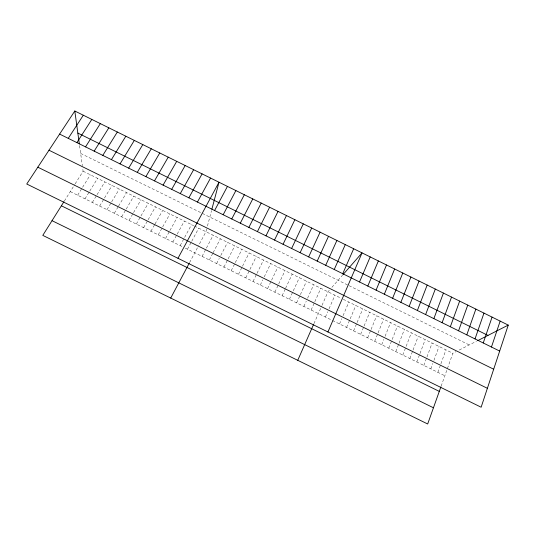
<?xml version="1.0" encoding="UTF-8"?>
<svg xmlns="http://www.w3.org/2000/svg" width="535" height="535" viewBox="0 0 535 535"><rect width="100%" height="100%" fill="white"/><g stroke="black" fill="none" stroke-linecap="round" stroke-linejoin="round"><path stroke-width="0.4" stroke-dasharray="2.67 2.01" d="M206.704 228.9L205.962 231.708L199.013 244.796M207.46 226.037L211.526 210.609M441.154 386.143L452.857 353.274L456.007 351.669M437.851 372.306L440.646 364.569M440.92 363.793L445.943 349.87M430.849 368.862L432.822 363.452M433.952 360.363L439.028 346.466M423.84 365.418L426.689 357.708M426.977 356.932L432.106 343.055M416.825 361.968L419.707 354.27M420.002 353.501L425.185 339.651M409.817 358.524L412.726 350.84M413.02 350.071L418.263 336.241M402.795 355.073L411.335 332.83M395.78 351.622L398.749 343.965M399.05 343.196L404.406 329.413M388.758 348.165L397.472 326.002M381.729 344.714L383.856 339.371M385.073 336.321L390.537 322.585M374.701 341.256L377.77 333.639M378.078 332.884L383.595 319.174M367.672 337.806L370.768 330.202M371.083 329.44L376.653 315.757M360.637 334.342L363.767 326.758M364.081 325.996L369.712 312.333M353.602 330.884L356.765 323.307M357.079 322.551L362.763 308.916M346.56 327.427L355.815 305.492M339.524 323.963L341.778 318.679M343.069 315.657L348.867 302.068M325.427 317.034L327.728 311.771M329.045 308.762L334.957 295.22M313.931 323.642L321.695 306.06M322.023 305.311L327.995 291.796L329.928 289.582M311.129 310.006L314.48 302.509M314.814 301.76L320.839 288.271M303.88 306.441L306.247 301.205M307.598 298.216L313.677 284.747M296.624 302.877L300.035 295.407M300.376 294.665L306.522 281.223M289.368 299.306L299.353 277.692M282.112 295.741L285.235 289.04M285.583 288.298L292.19 274.167M274.85 292.17L278.354 284.74M278.708 283.998L285.021 270.636M267.58 288.599L277.846 267.105M260.311 285.021L262.812 279.845M264.243 276.883L270.67 263.568M253.042 281.45L256.646 274.067M257.007 273.325L263.494 260.037M245.766 277.872L256.312 256.499M238.49 274.294L242.161 266.938M242.522 266.203L249.129 252.961M231.207 270.717L234.912 263.374M235.28 262.638L241.94 249.424M223.924 267.132L234.751 245.886M216.642 263.554L219.276 258.432M220.781 255.509L227.556 242.342M209.352 259.97L212.769 253.396M213.151 252.667L220.36 238.804M202.056 256.385L213.164 235.26M189.584 262.551L198.625 245.525M187.464 249.21L191.363 241.954M191.751 241.225L198.759 228.164M180.161 245.618L191.55 224.613M172.858 242.027L176.817 234.798M177.212 234.076L184.341 221.069M165.556 238.436L169.541 231.22M169.943 230.498L177.132 217.518M158.24 234.845L162.265 227.642M162.667 226.92L169.916 213.96M150.93 231.247L154.582 224.78M154.989 224.065L162.694 210.409M143.614 227.649L147.707 220.48M148.115 219.765L155.471 206.851M136.298 224.051L148.249 203.293M128.975 220.453L133.128 213.311M133.543 212.596L141.019 199.736M121.646 216.849L125.839 209.72M126.253 209.011L133.79 196.178M114.323 213.251L118.121 206.844M118.543 206.135L126.561 192.613M106.993 209.646L111.24 202.544M111.668 201.835L119.325 189.056M99.657 206.042L112.082 185.491M92.321 202.431L96.641 195.362M97.069 194.653L104.84 181.92M84.978 198.826L89.332 191.764M89.766 191.062L97.597 178.356M77.635 195.215L90.348 174.791M64.367 201.033L74.706 184.575M75.147 183.873L83.099 171.22L82.724 168.485M331.901 287.328L342.527 275.197M459.224 350.037L476.498 341.25M70.292 191.604L182.355 246.695M185.277 248.133L331.774 320.151M332.476 320.498L444.859 375.751M80.651 153.425L348.305 285.329M349.034 285.69L469.248 344.935M83.099 171.22L193.717 225.683M194.432 226.037L341.216 298.303M343.303 299.332L452.857 353.274M79.561 145.547L82.343 165.71"/><path stroke-width="0.8" d="M211.873 209.272L219.002 182.234L177.968 258.291M508.25 325.099L481.139 407.222L26.75 184.007L74.806 111.012L508.25 325.099L477.748 340.614M491.458 347.028L500.158 321.1M483.245 342.975L492.066 317.101M475.02 338.922L483.968 313.102M466.801 334.863L475.862 309.103M440.887 386.892L427.679 423.987L42.787 235.38L63.939 201.715M458.569 330.811L467.757 305.097M450.336 326.751L459.652 301.091M442.104 322.692L451.54 297.085M433.865 318.626L443.421 293.073M425.619 314.56L435.303 289.067M417.374 310.494L427.177 285.055M409.121 306.428L419.045 281.036M400.869 302.355L410.913 277.023M392.61 298.283L402.781 273.004M384.344 294.21L394.643 268.985M376.078 290.137L386.497 264.965M367.812 286.058L378.352 260.94M359.533 281.978L370.207 256.914M327.928 331.961L362.048 252.888L342.982 274.669M342.748 273.699L353.668 248.748M297.741 360.316L313.61 324.37M334.235 269.5L345.282 244.602M325.715 265.3L336.889 240.456M317.195 261.1L328.497 236.309M308.662 256.894L320.097 232.163M300.135 252.687L311.691 228.017M291.602 248.481L303.285 223.864M283.062 244.268L294.872 219.704M274.515 240.061L286.459 215.551M265.969 235.841L278.039 211.392M257.415 231.628L269.62 207.232M248.862 227.408L261.194 203.073M240.302 223.189L252.761 198.906M231.742 218.969L244.328 194.74M223.175 214.742L235.888 190.574M214.602 210.516L227.449 186.401M170.718 298.069L189.209 263.253M197.442 202.056L210.549 178.061M188.862 197.823L202.096 173.882M180.275 193.59L193.637 169.702M171.681 189.35L185.177 165.522M163.081 185.117L176.71 161.343M154.481 180.877L168.237 157.163M145.881 176.63L159.764 152.977M137.274 172.384L151.285 148.79M128.661 168.137L142.805 144.597M120.041 163.891L134.318 140.404M111.42 159.644L125.832 136.211M102.794 155.391L117.332 132.018M94.167 151.131L108.839 127.818M85.533 146.878L100.333 123.618M76.893 142.618L91.826 119.419M68.253 138.358L83.32 115.219M37.825 167.188L487.378 388.303M61.378 205.794L439.288 391.386M52.029 220.674L433.45 407.784M77.843 133.068L487.98 335.412M59.606 134.091L499.67 351.074M48.993 150.221L493.685 369.217M74.806 111.012L79.34 143.922"/></g></svg>
